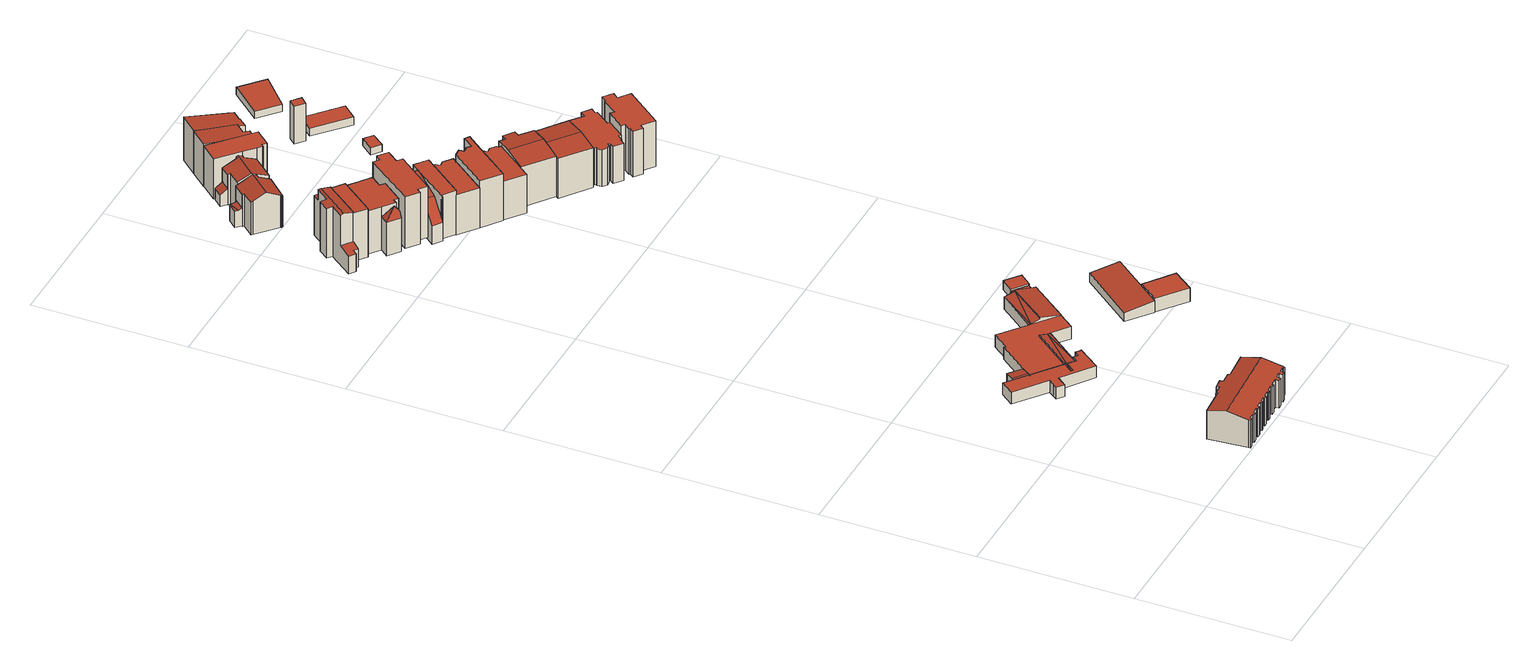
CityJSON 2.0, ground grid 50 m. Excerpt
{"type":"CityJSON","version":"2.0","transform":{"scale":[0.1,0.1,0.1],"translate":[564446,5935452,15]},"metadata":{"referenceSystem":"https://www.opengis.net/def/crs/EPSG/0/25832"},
"CityObjects":{
"building1":{"type":"Building","attributes":{"Gemeindeschluessel":"02000000","Geometrietyp2DReferenz":"3000","function":"31001_1010","roofType":"3100","measuredHeight":11.41,"storeysAboveGround":3},"geometry":[{"type":"MultiSurface","lod":"2","boundaries":[[[0,1,2,3,4,5,6,7,8,9,10,11,12]],[[13,14,15,16,17,18,19,20,21,22,23,24,25,26,27,28,29,30,31,32,33,34,35,36,37,38,39,40,41,42,43,44,45,46,47,48,49,50,51,52,1,0]],[[53,12,11,54]],[[54,11,10,55]],[[55,10,9,56]],[[56,9,8,57]],[[57,8,7,58]],[[58,7,6,59]],[[59,6,5,60]],[[60,5,4,61]],[[61,4,3,62]],[[62,3,2,63]],[[64,52,51,65]],[[65,51,50,66]],[[66,50,49,67]],[[67,49,48,68]],[[68,48,47,69]],[[69,47,46,70]],[[70,46,45,71]],[[71,45,44,72]],[[72,44,43,73]],[[73,43,42,74]],[[74,42,41,75]],[[75,41,40,76]],[[76,40,39,77]],[[77,39,38,78]],[[78,38,37,79]],[[79,37,36,80]],[[80,36,35,81]],[[81,35,34,82]],[[82,34,33,83]],[[83,33,32,84]],[[84,32,31,85]],[[85,31,30,86]],[[86,30,29,87]],[[87,29,28,88]],[[88,28,27,89]],[[89,27,26,90]],[[90,26,25,91]],[[91,25,24,92]],[[92,24,23,93]],[[93,23,22,94]],[[94,22,21,95]],[[95,21,20,96]],[[96,20,19,97]],[[97,19,18,98]],[[98,18,17,99]],[[99,17,16,100]],[[100,16,15,101]],[[101,15,14,102]],[[102,14,13,103]],[[103,13,0,12,53]],[[63,2,1,52,64]],[[63,64,65,66,67,68,69,70,71,72,73,74,75,76,77,78,79,80,81,82,83,84,85,86,87,88,89,90,91,92,93,94,95,96,97,98,99,100,101,102,103,53,54,55,56,57,58,59,60,61,62]]],"semantics":{"surfaces":[{"type":"RoofSurface"},{"type":"WallSurface"},{"type":"GroundSurface"}],"values":[0,0,1,1,1,1,1,1,1,1,1,1,1,1,1,1,1,1,1,1,1,1,1,1,1,1,1,1,1,1,1,1,1,1,1,1,1,1,1,1,1,1,1,1,1,1,1,1,1,1,1,1,1,2]}}]},
"building2":{"type":"Building","attributes":{"Gemeindeschluessel":"02000000","Geometrietyp2DReferenz":"3000","function":"51009_1610","roofType":"3100","measuredHeight":3.57},"geometry":[{"type":"MultiSurface","lod":"2","boundaries":[[[104,105,106,107]],[[105,108,109,106]],[[110,104,107,111]],[[112,109,108,113]],[[113,108,105,104,110]],[[111,107,106,109,112]],[[111,112,113,110]]],"semantics":{"surfaces":[{"type":"RoofSurface"},{"type":"WallSurface"},{"type":"GroundSurface"}],"values":[0,0,1,1,1,1,2]}}]},
"building3":{"type":"Building","attributes":{"Gemeindeschluessel":"02000000","Geometrietyp2DReferenz":"3000","function":"31001_3074","roofType":"1000","measuredHeight":4.06},"geometry":[{"type":"MultiSurface","lod":"2","boundaries":[[[114,115,116,117]],[[117,116,118,119]],[[119,118,120,121]],[[121,120,122,123]],[[124,125,126,127]],[[127,126,128,129]],[[130,131,132,133]],[[133,132,115,114]],[[134,135,136,137]],[[138,139,140,141]],[[141,140,142,143]],[[136,135,128,126,125,142,140,139,122,120,118,116,115,132,131]],[[124,127,129,134,137,130,133,114,117,119,121,123,138,141,143]],[[130,137,136,131]],[[134,129,128,135]],[[124,143,142,125]],[[138,123,122,139]]],"semantics":{"surfaces":[{"type":"WallSurface"},{"type":"RoofSurface"},{"type":"GroundSurface"}],"values":[0,0,0,0,0,0,0,0,0,0,0,1,2,0,0,0,0]}}]},
"building4":{"type":"Building","attributes":{"Gemeindeschluessel":"02000000","Geometrietyp2DReferenz":"3000","function":"31001_3210","roofType":"1000","measuredHeight":5.6,"storeysAboveGround":1},"geometry":[{"type":"MultiSurface","lod":"2","boundaries":[[[144,145,146]],[[147,148,144,146]],[[149,150,151,144,148]],[[152,153,154]],[[155,156,157,153,152]],[[158,155,152]],[[159,160,161,162,163]],[[164,165,166,167]],[[167,166,168,169]],[[170,146,145,171]],[[171,145,144]],[[172,150,149,173]],[[154,174,152]],[[151,175,144]],[[176,157,156,177]],[[158,160,159,155]],[[178,163,162,179]],[[180,181,152,174,182,183,168,166,165,170,171,144,175,184]],[[185,186,172,173,187,164,167,169,188,189,176,177,178,179]],[[176,189,182,174,154,153,157]],[[178,177,156,155,159,163]],[[152,181,161,160,158]],[[185,179,162,161,181,180]],[[186,185,180,184]],[[172,186,184,175,151,150]],[[189,188,183,182]],[[187,173,149,148,147]],[[164,187,147,146,170,165]],[[188,169,168,183]]],"semantics":{"surfaces":[{"type":"RoofSurface"},{"type":"WallSurface"},{"type":"GroundSurface"}],"values":[0,0,0,0,0,0,0,1,1,1,1,1,1,1,1,0,1,0,2,1,1,1,1,1,1,1,1,1,1]}}]},
"building5":{"type":"Building","attributes":{"Gemeindeschluessel":"02000000","Geometrietyp2DReferenz":"3000","function":"31001_1010","roofType":"3100","measuredHeight":17.96,"storeysAboveGround":3},"geometry":[{"type":"MultiSurface","lod":"2","boundaries":[[[190,191,192,193,194,195]],[[196,197,198,199,200,201,202,203]],[[204,205,206,207,208,197,196]],[[209,210,211,212]],[[213,214,215,216]],[[217,194,193,218]],[[218,193,192,219]],[[219,192,191,220]],[[221,202,201,222]],[[222,201,200,223]],[[223,200,199,224]],[[211,206,205,212]],[[225,210,209,226]],[[227,215,214,228]],[[229,217,218,219,220,221,222,223,224,227,228,230,225,226]],[[229,226,209,212,205,204]],[[225,230,207,206,211,210]],[[230,228,214,213,208,207]],[[190,195,204,196,203]],[[213,216,198,197,208]],[[227,224,199,198,216,215]],[[217,229,204,195,194]],[[221,220,191,190,203,202]]],"semantics":{"surfaces":[{"type":"RoofSurface"},{"type":"WallSurface"},{"type":"GroundSurface"}],"values":[0,0,0,0,0,1,1,1,1,1,1,1,1,1,2,1,1,1,1,1,1,1,1]}}]},
"building6":{"type":"Building","attributes":{"Gemeindeschluessel":"02000000","Geometrietyp2DReferenz":"3000","function":"31001_2460","roofType":"1000","measuredHeight":2.77,"storeysAboveGround":1},"geometry":[{"type":"MultiSurface","lod":"2","boundaries":[[[231,232,233,234,235]],[[236,237,238,239,240]],[[238,233,232,239]],[[239,232,231,240]],[[236,235,234,237]],[[237,234,233,238]],[[236,240,231,235]]],"semantics":{"surfaces":[{"type":"RoofSurface"},{"type":"GroundSurface"},{"type":"WallSurface"}],"values":[0,1,2,2,2,2,2]}}]},
"building7":{"type":"Building","attributes":{"Gemeindeschluessel":"02000000","Geometrietyp2DReferenz":"3000","function":"31001_3210","roofType":"1000","measuredHeight":3.28,"storeysAboveGround":1},"geometry":[{"type":"MultiSurface","lod":"2","boundaries":[[[241,242,243,244,245]],[[246,247,248,249,250]],[[246,245,244,247]],[[247,244,243,248]],[[248,243,242,249]],[[249,242,241,250]],[[250,241,245,246]]],"semantics":{"surfaces":[{"type":"RoofSurface"},{"type":"GroundSurface"},{"type":"WallSurface"}],"values":[0,1,2,2,2,2,2]}}]},
"building8":{"type":"Building","attributes":{"Gemeindeschluessel":"02000000","Geometrietyp2DReferenz":"3000","function":"31001_1120","roofType":"1000","measuredHeight":15.65,"storeysAboveGround":5},"geometry":[{"type":"MultiSurface","lod":"2","boundaries":[[[251,252,253,254]],[[255,256,252,251]],[[252,257,258,253]],[[256,257,252]],[[259,260,261,262]],[[263,264,265,266]],[[262,267,268,259]],[[269,270,271,272]],[[272,271,273,274]],[[274,273,275,276]],[[276,275,277,278]],[[278,277,279,280]],[[258,281,282,253]],[[283,261,260,284]],[[280,279,281,258,257,256,255,285]],[[269,272,274,276,278,280,285,286,287,263,266,288,283,284]],[[287,286,254,253,282]],[[269,284,260,259,268,270]],[[283,288,267,262,261]],[[286,285,255,251,254]],[[264,263,287,282]],[[267,288,266,265]],[[265,264,282,281,279,277,275,273,271,270,268,267]]],"semantics":{"surfaces":[{"type":"RoofSurface"},{"type":"WallSurface"},{"type":"GroundSurface"}],"values":[0,0,0,0,0,1,1,1,1,1,1,1,1,1,1,2,1,1,1,1,1,1,0]}}]},
"building9":{"type":"Building","attributes":{"Gemeindeschluessel":"02000000","Geometrietyp2DReferenz":"3000","function":"31001_3070","roofType":"1000","measuredHeight":4,"storeysAboveGround":1},"geometry":[{"type":"MultiSurface","lod":"2","boundaries":[[[289,290,291,292]],[[293,294,295,296]],[[294,291,290,295]],[[295,290,289,296]],[[293,292,291,294]],[[293,296,289,292]]],"semantics":{"surfaces":[{"type":"RoofSurface"},{"type":"GroundSurface"},{"type":"WallSurface"}],"values":[0,1,2,2,2,2]}}]},
"building10":{"type":"Building","attributes":{"Gemeindeschluessel":"02000000","Geometrietyp2DReferenz":"3000","function":"31001_3070","roofType":"1000","measuredHeight":4.8,"storeysAboveGround":1},"geometry":[{"type":"MultiSurface","lod":"2","boundaries":[[[297,298,299,300]],[[300,299,301,302]],[[302,301,303,304]],[[304,303,298,297]],[[304,297,300,302]],[[298,303,301,299]]],"semantics":{"surfaces":[{"type":"WallSurface"},{"type":"GroundSurface"},{"type":"RoofSurface"}],"values":[0,0,0,0,1,2]}}]},
"building11":{"type":"Building","attributes":{"Gemeindeschluessel":"02000000","Geometrietyp2DReferenz":"3000","function":"31001_1010","roofType":"3100","measuredHeight":13.76,"storeysAboveGround":2},"geometry":[{"type":"MultiSurface","lod":"2","boundaries":[[[305,306,307,308,309,310,311,312,313]],[[314,315,316,317]],[[318,319,320,321,315,314]],[[322,323,324,325,326,327,328,329,307,306]],[[330,313,312,331]],[[331,312,311,332]],[[332,311,310,333]],[[318,309,308,319]],[[334,305,313,330]],[[335,317,316,336]],[[337,321,320,338]],[[339,329,328,340]],[[340,328,327,341]],[[341,327,326,342]],[[342,326,325,343]],[[343,325,324,344]],[[344,324,323,345]],[[345,323,322,346]],[[334,330,331,332,333,335,336,337,338,339,340,341,342,343,344,345,346]],[[335,333,310,309,318,314,317]],[[339,338,320,319,308,307,329]],[[337,336,316,315,321]],[[334,346,322,306,305]]],"semantics":{"surfaces":[{"type":"RoofSurface"},{"type":"WallSurface"},{"type":"GroundSurface"}],"values":[0,0,0,0,1,1,1,1,1,1,1,1,1,1,1,1,1,1,2,1,1,1,1]}}]},
"building12":{"type":"Building","attributes":{"Gemeindeschluessel":"02000000","Geometrietyp2DReferenz":"3000","function":"31001_1120","roofType":"1000","measuredHeight":18.11,"storeysAboveGround":4},"geometry":[{"type":"MultiSurface","lod":"2","boundaries":[[[347,348,349,350,351,352,353,354,355,356]],[[357,358,359,360,361,362,363,364,365,366]],[[357,356,355,358]],[[358,355,354,359]],[[359,354,353,360]],[[360,353,352,361]],[[361,352,351,362]],[[362,351,350,363]],[[363,350,349,364]],[[364,349,348,365]],[[365,348,347,366]],[[357,366,347,356]]],"semantics":{"surfaces":[{"type":"RoofSurface"},{"type":"GroundSurface"},{"type":"WallSurface"}],"values":[0,1,2,2,2,2,2,2,2,2,2,2]}}]},
"building13":{"type":"Building","attributes":{"Gemeindeschluessel":"02000000","Geometrietyp2DReferenz":"3000","function":"31001_1120","roofType":"3100","measuredHeight":12.87,"storeysAboveGround":3},"geometry":[{"type":"MultiSurface","lod":"2","boundaries":[[[367,368,369,370,371,372,373,374,375,376,377,378]],[[379,380,381,382]],[[383,384,385,386,368,367]],[[387,378,377,388]],[[388,377,376,389]],[[389,376,375,390]],[[379,374,373,380]],[[391,372,371,392]],[[392,371,370,393]],[[393,370,369,394]],[[395,382,381,396]],[[397,386,385,398]],[[398,385,384,399]],[[399,384,383,400]],[[387,388,389,390,395,396,391,392,393,394,397,398,399,400]],[[387,400,383,367,378]],[[397,394,369,368,386]],[[391,396,381,380,373,372]],[[395,390,375,374,379,382]]],"semantics":{"surfaces":[{"type":"RoofSurface"},{"type":"WallSurface"},{"type":"GroundSurface"}],"values":[0,0,0,1,1,1,1,1,1,1,1,1,1,1,2,1,1,1,1]}}]},
"building14":{"type":"Building","attributes":{"Gemeindeschluessel":"02000000","Geometrietyp2DReferenz":"3000","function":"31001_1010","roofType":"1000","measuredHeight":14.11,"storeysAboveGround":4},"geometry":[{"type":"MultiSurface","lod":"2","boundaries":[[[401,402,403,404,405,406,407]],[[408,409,410,411,412,413,414]],[[408,407,406,409]],[[409,406,405,410]],[[410,405,404,411]],[[411,404,403,412]],[[412,403,402,413]],[[413,402,401,414]],[[414,401,407,408]]],"semantics":{"surfaces":[{"type":"RoofSurface"},{"type":"GroundSurface"},{"type":"WallSurface"}],"values":[0,1,2,2,2,2,2,2,2]}}]},
"building15":{"type":"Building","attributes":{"Gemeindeschluessel":"02000000","Geometrietyp2DReferenz":"3000","function":"31001_1120","roofType":"1000","measuredHeight":15.59,"storeysAboveGround":4},"geometry":[{"type":"MultiSurface","lod":"2","boundaries":[[[415,416,417,418,419]],[[420,421,422,423,424,425,426,427,428,429,430,431]],[[416,427,432,433,417]],[[432,426,434,435,433]],[[436,437,438,439,440,441]],[[442,419,418,443]],[[426,425,434]],[[441,423,422,436]],[[444,421,420,445]],[[446,431,430,447]],[[447,430,429,448]],[[449,440,439,450]],[[450,439,438,451]],[[451,438,437,452]],[[444,445,446,447,448,442,443,453,454,449,450,451,452]],[[453,443,418,417,433,435]],[[427,426,432]],[[446,445,420,431]],[[444,452,437,436,422,421]],[[449,454,424,423,441,440]],[[454,453,435,434,425,424]],[[428,427,416,415]],[[442,448,429,428,415,419]]],"semantics":{"surfaces":[{"type":"RoofSurface"},{"type":"WallSurface"},{"type":"GroundSurface"}],"values":[0,0,0,0,0,1,1,1,1,1,1,1,1,1,2,1,1,1,1,1,1,1,1]}}]},
"building16":{"type":"Building","attributes":{"Gemeindeschluessel":"02000000","Geometrietyp2DReferenz":"3000","function":"31001_1010","roofType":"1000","measuredHeight":16.59,"storeysAboveGround":5},"geometry":[{"type":"MultiSurface","lod":"2","boundaries":[[[455,413,456]],[[414,457,458,456]],[[456,458,459,455]],[[455,459,460,461]],[[461,460,462,463]],[[463,462,464,465]],[[466,467,468,469]],[[469,468,457,414]],[[470,471,472,473]],[[473,472,467,466]],[[470,473,466,469,414,456,413,455,461,463,465]],[[471,470,465,464]],[[471,464,462,460,459,458,457,468,467,472]]],"semantics":{"surfaces":[{"type":"RoofSurface"},{"type":"WallSurface"},{"type":"GroundSurface"}],"values":[0,1,1,1,1,1,1,1,1,1,2,1,0]}}]},
"building17":{"type":"Building","attributes":{"Gemeindeschluessel":"02000000","Geometrietyp2DReferenz":"3000","function":"31001_1010","roofType":"1000","measuredHeight":14.26,"storeysAboveGround":3},"geometry":[{"type":"MultiSurface","lod":"2","boundaries":[[[474,475,476,477,478,479,480,481,482,483]],[[484,485,486,487,488,489,490,491,492,493]],[[492,483,482,493]],[[484,481,480,485]],[[485,480,479,486]],[[486,479,478,487]],[[487,478,477,488]],[[488,477,476,489]],[[489,476,475,490]],[[490,475,474,491]],[[492,491,474,483]],[[484,493,482,481]]],"semantics":{"surfaces":[{"type":"RoofSurface"},{"type":"GroundSurface"},{"type":"WallSurface"}],"values":[0,1,2,2,2,2,2,2,2,2,2,2]}}]},
"building18":{"type":"Building","attributes":{"Gemeindeschluessel":"02000000","Geometrietyp2DReferenz":"3000","function":"31001_1010","roofType":"1000","measuredHeight":13.66,"storeysAboveGround":4},"geometry":[{"type":"MultiSurface","lod":"2","boundaries":[[[494,495,496,497,498,499,500,501,502,503]],[[504,505,506,507,508,509,510,511,512,513]],[[504,503,502,505]],[[505,502,501,506]],[[506,501,500,507]],[[507,500,499,508]],[[508,499,498,509]],[[509,498,497,510]],[[510,497,496,511]],[[511,496,495,512]],[[512,495,494,513]],[[513,494,503,504]]],"semantics":{"surfaces":[{"type":"RoofSurface"},{"type":"GroundSurface"},{"type":"WallSurface"}],"values":[0,1,2,2,2,2,2,2,2,2,2,2]}}]},
"building19":{"type":"Building","attributes":{"Gemeindeschluessel":"02000000","Geometrietyp2DReferenz":"3000","function":"31001_1010","roofType":"1000","measuredHeight":15.06,"storeysAboveGround":3},"geometry":[{"type":"MultiSurface","lod":"2","boundaries":[[[514,515,516,517,518,519]],[[520,521,522,523,524,525]],[[520,519,518,521]],[[521,518,517,522]],[[522,517,516,523]],[[523,516,515,524]],[[524,515,514,525]],[[520,525,514,519]]],"semantics":{"surfaces":[{"type":"RoofSurface"},{"type":"GroundSurface"},{"type":"WallSurface"}],"values":[0,1,2,2,2,2,2,2]}}]},
"building20":{"type":"Building","attributes":{"Gemeindeschluessel":"02000000","Geometrietyp2DReferenz":"3000","function":"31001_1010","roofType":"3100","measuredHeight":15.13,"storeysAboveGround":4},"geometry":[{"type":"MultiSurface","lod":"2","boundaries":[[[526,527,528,529]],[[528,527,530,531,532,533,534,535]],[[536,526,529,537]],[[538,535,534,539]],[[539,534,533,540]],[[540,533,532,541]],[[541,532,531,542]],[[542,531,530,543]],[[537,529,528,535,538]],[[543,530,527,526,536]],[[543,536,537,538,539,540,541,542]]],"semantics":{"surfaces":[{"type":"RoofSurface"},{"type":"WallSurface"},{"type":"GroundSurface"}],"values":[0,0,1,1,1,1,1,1,1,1,2]}}]},
"building21":{"type":"Building","attributes":{"Gemeindeschluessel":"02000000","Geometrietyp2DReferenz":"3000","function":"31001_1120","roofType":"2100","measuredHeight":15.3,"storeysAboveGround":3},"geometry":[{"type":"MultiSurface","lod":"2","boundaries":[[[544,545,546,547,548,549,550]],[[521,551,552,553,554,555,556]],[[521,550,549,551]],[[551,549,548,552]],[[552,548,547,553]],[[553,547,546,554]],[[554,546,545,555]],[[555,545,544,556]],[[521,556,544,550]]],"semantics":{"surfaces":[{"type":"RoofSurface"},{"type":"GroundSurface"},{"type":"WallSurface"}],"values":[0,1,2,2,2,2,2,2,2]}}]},
"building22":{"type":"Building","attributes":{"Gemeindeschluessel":"02000000","Geometrietyp2DReferenz":"3000","function":"31001_1010","roofType":"3100","measuredHeight":15.02,"storeysAboveGround":4},"geometry":[{"type":"MultiSurface","lod":"2","boundaries":[[[557,558,559,526,560]],[[558,561,562,559]],[[563,560,526,536]],[[564,557,560,563]],[[543,562,561,565]],[[565,561,558,557,564]],[[536,526,559,562,543]],[[536,543,565,564,563]]],"semantics":{"surfaces":[{"type":"RoofSurface"},{"type":"WallSurface"},{"type":"GroundSurface"}],"values":[0,0,1,1,1,1,1,2]}}]},
"building23":{"type":"Building","attributes":{"Gemeindeschluessel":"02000000","Geometrietyp2DReferenz":"3000","function":"31001_2090","roofType":"1000","measuredHeight":12.99,"storeysAboveGround":3},"geometry":[{"type":"MultiSurface","lod":"2","boundaries":[[[566,567,568,569,570,571,572,573,574,575,576,577,578,579,580,581,582,583,584,585,561,557,586]],[[587,588,589,590,591,592,593,594,595,596,597,598,599,600,601,602,603,604,605,606,607,608,609]],[[587,586,557,588]],[[588,557,561,589]],[[589,561,585,590]],[[590,585,584,591]],[[591,584,583,592]],[[592,583,582,593]],[[593,582,581,594]],[[594,581,580,595]],[[595,580,579,596]],[[596,579,578,597]],[[597,578,577,598]],[[598,577,576,599]],[[599,576,575,600]],[[600,575,574,601]],[[601,574,573,602]],[[602,573,572,603]],[[603,572,571,604]],[[604,571,570,605]],[[605,570,569,606]],[[606,569,568,607]],[[607,568,567,608]],[[608,567,566,609]],[[609,566,586,587]]],"semantics":{"surfaces":[{"type":"RoofSurface"},{"type":"GroundSurface"},{"type":"WallSurface"}],"values":[0,1,2,2,2,2,2,2,2,2,2,2,2,2,2,2,2,2,2,2,2,2,2,2,2]}}]},
"building24":{"type":"Building","attributes":{"Gemeindeschluessel":"02000000","Geometrietyp2DReferenz":"3000","function":"31001_1010","roofType":"1000","measuredHeight":2.48,"storeysAboveGround":1},"geometry":[{"type":"MultiSurface","lod":"2","boundaries":[[[610,611,612,613]],[[614,615,616,617]],[[614,613,612,615]],[[615,612,611,616]],[[616,611,610,617]],[[617,610,613,614]]],"semantics":{"surfaces":[{"type":"RoofSurface"},{"type":"GroundSurface"},{"type":"WallSurface"}],"values":[0,1,2,2,2,2]}}]},
"building25":{"type":"Building","attributes":{"Gemeindeschluessel":"02000000","Geometrietyp2DReferenz":"3000","function":"31001_1313","roofType":"1000","measuredHeight":13.27,"storeysAboveGround":1},"geometry":[{"type":"MultiSurface","lod":"2","boundaries":[[[618,619,620,621]],[[622,623,624,625]],[[625,624,619,618]],[[624,623,620,619]],[[623,622,621,620]],[[622,625,618,621]]],"semantics":{"surfaces":[{"type":"GroundSurface"},{"type":"RoofSurface"},{"type":"WallSurface"}],"values":[0,1,2,2,2,2]}}]},
"building26":{"type":"Building","attributes":{"Gemeindeschluessel":"02000000","Geometrietyp2DReferenz":"3000","function":"31001_1010","roofType":"1000","measuredHeight":16.04,"storeysAboveGround":4},"geometry":[{"type":"MultiSurface","lod":"2","boundaries":[[[626,627,628,629,630,631,632,633,634,635,636,637,638,639,640,641]],[[642,643,644,645,646,647,648,649,650,651,652,653,654,655,656,657]],[[645,638,637,646]],[[646,637,636,647]],[[647,636,635,648]],[[648,635,634,649]],[[649,634,633,650]],[[650,633,632,651]],[[651,632,631,652]],[[652,631,630,653]],[[653,630,629,654]],[[654,629,628,655]],[[655,628,627,656]],[[656,627,626,657]],[[642,641,640,643]],[[643,640,639,644]],[[644,639,638,645]],[[642,657,626,641]]],"semantics":{"surfaces":[{"type":"RoofSurface"},{"type":"GroundSurface"},{"type":"WallSurface"}],"values":[0,1,2,2,2,2,2,2,2,2,2,2,2,2,2,2,2,2]}}]},
"building27":{"type":"Building","attributes":{"Gemeindeschluessel":"02000000","Geometrietyp2DReferenz":"3000","function":"31001_2460","roofType":"1000","measuredHeight":2.73,"storeysAboveGround":1},"geometry":[{"type":"MultiSurface","lod":"2","boundaries":[[[658,659,660,661]],[[662,663,664,665]],[[662,661,660,663]],[[663,660,659,664]],[[664,659,658,665]],[[665,658,661,662]]],"semantics":{"surfaces":[{"type":"RoofSurface"},{"type":"GroundSurface"},{"type":"WallSurface"}],"values":[0,1,2,2,2,2]}}]},
"building28":{"type":"Building","attributes":{"Gemeindeschluessel":"02000000","Geometrietyp2DReferenz":"3000","function":"31001_2460","roofType":"1000","measuredHeight":2.42,"storeysAboveGround":1},"geometry":[{"type":"MultiSurface","lod":"2","boundaries":[[[666,667,668,669]],[[669,668,670,671]],[[667,666,672,673]],[[673,672,671,670]],[[671,672,666,669]],[[673,670,668,667]]],"semantics":{"surfaces":[{"type":"WallSurface"},{"type":"GroundSurface"},{"type":"RoofSurface"}],"values":[0,0,0,0,1,2]}}]}
},
"vertices":[
[314,79,122],[597,100,122],[593,143,112],[592,162,108],[501,155,108],[500,162,106],[465,159,106],[465,171,104],[433,168,104],[434,157,106],[400,154,106],[401,148,108],[309,141,108],[320,12,106],[320,7,105],[331,8,105],[330,12,106],[349,14,106],[350,9,105],[362,10,105],[361,15,106],[380,16,106],[380,11,105],[393,12,105],[393,17,106],[412,18,106],[413,13,105],[421,14,105],[421,19,106],[437,20,106],[437,15,105],[448,16,105],[448,21,106],[468,22,106],[468,17,105],[478,18,105],[477,23,106],[497,25,106],[498,20,105],[509,20,105],[508,25,106],[534,27,106],[535,15,104],[549,16,104],[548,28,106],[566,30,106],[567,17,104],[579,18,104],[578,30,106],[595,32,106],[595,27,105],[602,27,105],[602,32,106],[309,141,8],[401,148,8],[400,154,8],[434,157,8],[433,168,8],[465,171,8],[465,159,8],[500,162,8],[501,155,8],[592,162,8],[593,143,8],[602,32,8],[602,27,8],[595,27,8],[595,32,8],[578,30,8],[579,18,8],[567,17,8],[566,30,8],[548,28,8],[549,16,8],[535,15,8],[534,27,8],[508,25,8],[509,20,8],[498,20,8],[497,25,8],[477,23,8],[478,18,8],[468,17,8],[468,22,8],[448,21,8],[448,16,8],[437,15,8],[437,20,8],[421,19,8],[421,14,8],[413,13,8],[412,18,8],[393,17,8],[393,12,8],[380,11,8],[380,16,8],[361,15,8],[362,10,8],[350,9,8],[349,14,8],[330,12,8],[331,8,8],[320,7,8],[320,12,8],
[280,677,74],[300,703,78],[260,735,78],[239,709,74],[321,729,74],[280,761,74],[280,677,42],[239,709,42],[280,761,42],[321,729,42],
[195,709,37],[195,709,78],[228,751,78],[228,751,37],[416,604,78],[416,604,37],[429,621,78],[429,621,37],[443,610,78],[443,610,37],[416,540,37],[416,540,78],[316,614,78],[316,614,37],[303,596,78],[303,596,37],[281,614,37],[281,614,78],[294,632,78],[294,632,37],[293,584,37],[293,584,78],[271,601,78],[271,601,37],[455,625,37],[455,625,78],[464,616,78],[464,616,37],[470,612,78],[470,612,37],
[505,737,75],[485,753,80],[363,597,80],[392,574,73],[414,602,73],[416,604,73],[429,621,73],[514,730,73],[530,800,75],[610,910,74],[526,804,74],[650,905,83],[623,926,74],[622,926,74],[555,781,83],[650,905,88],[555,781,88],[607,739,76],[703,863,76],[697,867,77],[272,668,32],[272,668,75],[395,823,75],[395,823,32],[399,820,75],[399,820,32],[363,597,75],[485,753,75],[429,621,32],[416,604,32],[526,804,75],[514,730,75],[622,926,32],[623,926,32],[697,867,32],[703,863,32],[568,689,75],[607,739,75],[525,803,75],[439,871,75],[515,730,75],[568,689,32],[515,730,32],[392,574,32],[439,871,32],[525,803,32],
[38,2762,91],[9,2724,82],[28,2709,82],[38,2722,85],[51,2712,85],[71,2737,91],[47,2756,199],[134,2868,199],[127,2874,197],[95,2833,197],[79,2846,193],[54,2814,193],[69,2802,197],[38,2762,197],[71,2737,193],[72,2737,192],[158,2849,192],[158,2849,193],[158,2850,193],[109,2708,190],[195,2820,190],[158,2849,190],[72,2737,190],[158,2850,161],[174,2870,161],[142,2894,161],[127,2874,161],[51,2712,20],[38,2722,20],[28,2709,20],[9,2724,20],[69,2802,20],[54,2814,20],[79,2846,20],[95,2833,20],[195,2820,20],[109,2708,20],[142,2894,20],[174,2870,20],[71,2737,20],[158,2849,20],
[716,891,64],[670,927,64],[651,904,64],[674,886,64],[697,867,64],[697,867,36],[674,886,36],[651,904,36],[670,927,36],[716,891,36],
[716,891,70],[717,890,70],[747,928,70],[700,965,70],[670,927,70],[670,927,38],[700,965,38],[747,928,38],[717,890,38],[716,891,38],
[123,2655,149],[158,2648,186],[143,2681,148],[123,2655,148],[160,2626,149],[165,2633,168],[175,2645,168],[181,2652,148],[264,2768,125],[279,2787,116],[248,2812,116],[232,2792,125],[109,2708,30],[109,2708,183],[195,2820,183],[195,2820,30],[232,2792,183],[264,2768,183],[263,2767,30],[263,2767,183],[265,2765,183],[265,2765,30],[239,2732,183],[239,2732,30],[254,2720,183],[254,2720,30],[202,2654,183],[202,2654,30],[189,2664,183],[189,2664,30],[181,2652,183],[143,2681,183],[248,2812,30],[279,2787,30],[160,2626,30],[123,2655,30],[143,2681,30],[232,2792,30],
[933,702,65],[856,763,56],[718,589,56],[796,528,65],[796,528,25],[718,589,25],[856,763,25],[933,702,25],
[796,528,26],[796,528,74],[847,593,74],[847,593,26],[937,525,74],[937,525,26],[886,458,74],[886,458,26],
[76,3058,133],[106,3030,154],[172,3103,154],[133,3138,127],[102,3104,127],[102,3103,128],[100,3102,128],[104,3098,130],[72,3061,131],[92,3112,76],[111,3146,74],[110,3147,74],[85,3119,74],[102,3104,78],[133,3138,78],[132,3138,78],[127,3132,78],[141,2999,130],[142,2998,129],[141,2997,129],[144,2996,128],[144,2995,128],[205,3061,128],[175,3087,148],[182,3094,148],[72,3061,17],[104,3098,17],[100,3102,17],[102,3103,17],[76,3058,17],[85,3119,17],[110,3147,17],[127,3132,17],[132,3138,17],[182,3094,17],[175,3087,17],[205,3061,17],[144,2995,17],[144,2996,17],[141,2997,17],[142,2998,17],[141,2999,17],
[179,2623,211],[218,2592,211],[229,2606,211],[255,2586,211],[350,2708,211],[333,2721,211],[362,2759,211],[331,2783,211],[318,2766,211],[300,2780,211],[300,2780,30],[318,2766,30],[331,2783,30],[362,2759,30],[333,2721,30],[350,2708,30],[255,2586,30],[229,2606,30],[218,2592,30],[179,2623,30],
[176,3107,154],[241,3180,154],[236,3184,151],[231,3178,151],[196,3209,131],[195,3208,131],[195,3209,131],[169,3180,131],[170,3180,131],[169,3179,131],[174,3175,134],[141,3138,134],[169,3180,81],[195,3209,81],[178,3224,65],[152,3196,65],[216,3071,131],[275,3138,131],[245,3165,148],[251,3171,148],[141,3138,25],[174,3175,25],[169,3179,25],[170,3180,25],[195,3208,25],[196,3209,25],[231,3178,25],[236,3184,25],[152,3196,25],[178,3224,25],[251,3171,25],[245,3165,25],[275,3138,25],[216,3071,25],
[371,2474,163],[472,2604,163],[444,2626,163],[427,2624,163],[425,2640,163],[411,2651,163],[311,2521,163],[311,2521,22],[411,2651,22],[425,2640,22],[427,2624,22],[444,2626,22],[472,2604,22],[371,2474,22],
[265,2543,89],[297,2584,151],[270,2605,151],[255,2586,122],[238,2563,89],[416,2657,179],[413,2659,179],[413,2660,179],[387,2680,179],[386,2680,179],[377,2687,179],[357,2662,179],[354,2659,179],[265,2543,179],[265,2542,179],[272,2551,179],[311,2521,179],[357,2662,180],[331,2682,180],[377,2687,90],[350,2708,90],[413,2660,58],[428,2679,58],[551,2838,58],[524,2858,58],[402,2699,58],[387,2680,58],[238,2563,24],[255,2586,24],[413,2659,24],[416,2657,24],[311,2521,24],[272,2551,24],[265,2542,24],[402,2699,24],[524,2858,24],[551,2838,24],[428,2679,24],[350,2708,24],[386,2680,24],
[486,2593,22],[462,2591,22],[371,2474,188],[462,2591,188],[486,2593,188],[488,2576,188],[488,2576,22],[506,2578,188],[506,2578,22],[518,2569,188],[518,2569,22],[532,2558,22],[532,2558,188],[432,2427,188],[432,2427,22],[545,2603,22],[545,2603,188],[559,2592,188],[559,2592,22],
[251,3171,163],[285,3140,163],[298,3129,163],[299,3128,163],[306,3135,163],[318,3124,163],[359,3171,163],[350,3180,163],[231,3285,163],[184,3231,163],[350,3180,21],[359,3171,21],[318,3124,21],[306,3135,21],[299,3128,21],[298,3129,21],[285,3140,21],[251,3171,21],[184,3231,21],[231,3285,21],
[492,2380,160],[513,2407,160],[590,2506,160],[583,2511,160],[582,2519,160],[566,2532,160],[548,2530,160],[547,2547,160],[532,2558,160],[432,2427,160],[432,2427,24],[532,2558,24],[547,2547,24],[548,2530,24],[566,2532,24],[582,2519,24],[583,2511,24],[590,2506,24],[513,2407,24],[492,2380,24],
[350,3180,150],[370,3203,150],[354,3218,152],[381,3248,152],[279,3338,169],[231,3285,169],[231,3285,18],[279,3338,18],[381,3248,18],[354,3218,18],[370,3203,18],[350,3180,18],
[603,2337,165],[654,2401,175],[563,2472,175],[513,2407,165],[690,2448,168],[650,2479,168],[664,2497,165],[632,2521,165],[618,2504,168],[599,2519,168],[603,2337,23],[513,2407,23],[599,2519,23],[618,2504,23],[632,2521,23],[664,2497,23],[650,2479,23],[690,2448,23],
[400,3231,141],[423,3258,141],[421,3260,142],[445,3287,142],[428,3301,146],[327,3392,171],[279,3338,171],[327,3392,18],[428,3301,18],[445,3287,18],[421,3260,18],[423,3258,18],[400,3231,18],
[688,2259,164],[734,2319,173],[644,2389,173],[598,2329,164],[781,2379,164],[690,2448,164],[598,2329,23],[688,2259,23],[781,2379,23],
[692,2252,164],[688,2246,164],[689,2232,164],[704,2220,164],[718,2223,164],[722,2229,164],[729,2224,164],[718,2209,164],[744,2188,164],[756,2203,164],[759,2201,164],[772,2218,164],[779,2212,164],[823,2269,164],[816,2274,164],[853,2322,164],[848,2326,164],[861,2343,164],[834,2364,164],[821,2347,164],[686,2256,164],[686,2256,34],[688,2259,34],[781,2379,34],[821,2347,34],[834,2364,34],[861,2343,34],[848,2326,34],[853,2322,34],[816,2274,34],[823,2269,34],[779,2212,34],[772,2218,34],[759,2201,34],[756,2203,34],[744,2188,34],[718,2209,34],[729,2224,34],[722,2229,34],[718,2223,34],[704,2220,34],[689,2232,34],[688,2246,34],[692,2252,34],
[592,2885,52],[624,2926,52],[595,2948,52],[563,2907,52],[563,2907,28],[595,2948,28],[624,2926,28],[592,2885,28],
[543,3104,31],[516,3128,31],[536,3151,31],[564,3127,31],[564,3127,164],[536,3151,164],[516,3128,164],[543,3104,164],
[938,2254,196],[902,2281,196],[917,2300,196],[888,2323,196],[873,2304,196],[871,2306,196],[835,2259,196],[823,2269,196],[779,2212,196],[790,2204,196],[776,2185,196],[779,2183,196],[769,2170,196],[795,2150,196],[805,2163,196],[844,2132,196],[844,2132,35],[805,2163,35],[795,2150,35],[769,2170,35],[779,2183,35],[776,2185,35],[790,2204,35],[779,2212,35],[823,2269,35],[835,2259,35],[871,2306,35],[873,2304,35],[888,2323,35],[917,2300,35],[902,2281,35],[938,2254,35],
[674,3012,58],[715,3058,58],[610,3150,58],[570,3104,58],[570,3104,31],[610,3150,31],[715,3058,31],[674,3012,31],
[765,3326,16],[765,3326,41],[668,3236,41],[668,3236,16],[603,3294,41],[603,3294,16],[690,3392,16],[690,3392,41]
]}
